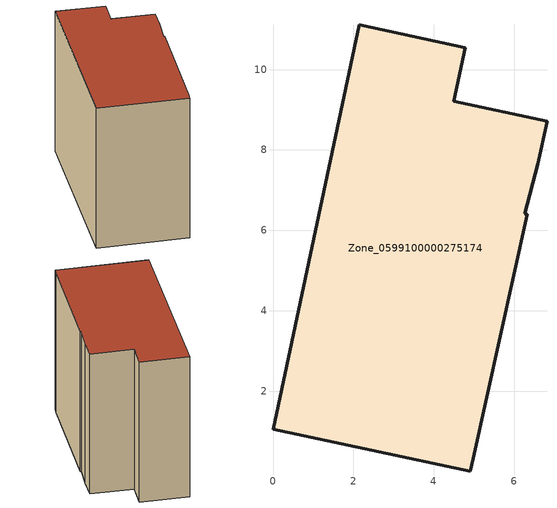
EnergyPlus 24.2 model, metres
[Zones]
Zone_0599100000275174
 floor ground (C_G): 6.59,7.65 6.26,6.41 6.32,6.39 4.99,0.33 4.91,0.01 0,1.05 2.15,11.11 4.79,10.54 4.5,9.21 6.82,8.71 z0
 wall outside (C_F): 4.5,9.21 4.79,10.54 2.15,11.11 0,1.05 4.91,0.01 4.99,0.33 6.32,6.39 6.26,6.41 6.59,7.65 6.82,8.71 4.5,9.21 z0:8.46
 roof outside (C_R): 6.59,7.65 6.82,8.71 4.5,9.21 4.79,10.54 2.15,11.11 0,1.05 4.91,0.01 4.99,0.33 6.32,6.39 6.26,6.41 z8.46
[BUILDING]
Pand.0599100000275174: North Axis=0; Terrain=City; Loads Convergence Tolerance Value=0.04; Temperature Convergence Tolerance Value=0.4; Solar Distribution=FullExterior; Maximum Number of Warmup Days=25; Minimum Number of Warmup Days=1
[Site:Location]
Rotterdam.The.Hague.AP_ZH_NLD Design_Conditions: Latitude=51.96; Longitude=4.45; Time Zone=1; Elevation=-4.5
[SITE:GROUNDTEMPERATURE:BUILDINGSURFACE]
18, 18, 18, 18, 18, 18, 18, 18, 18, 18, 18, 18
[MATERIAL] Thermal Absorptance=0.9; Solar Absorptance=0.7; Visible Absorptance=0.7
Name | Roughness | Thickness | Conductivity | Density | Specific Heat
G.TC.1975-1991 | MediumSmooth | 0.15 | 0.288461 | 540 | 1210
F.TC.1975-1991 | Rough | 0.3 | 0.230769 | 1920 | 840
R.TC.1975-1991 | MediumRough | 0.2 | 0.153846 | 1500 | 1000
[CONSTRUCTION]
C_G: G.TC.1975-1991
C_F: F.TC.1975-1991
C_R: R.TC.1975-1991
[ZONE]
Zone_0599100000275174: Type=1; Multiplier=1; Ceiling Height=Autocalculate; Volume=Autocalculate; Floor Area=autocalculate; Part of Total Floor Area=Yes
[ZONEINFILTRATION:DESIGNFLOWRATE]
Infil_Zone_0599100000275174: Zone or ZoneList or Space or SpaceList=Zone_0599100000275174; Schedule=AlwaysOn; Design Flow Rate Calculation Method=Flow/Area; Flow Rate per Floor Area=0.003; Constant Term Coefficient=1; Temperature Term Coefficient=0; Velocity Term Coefficient=0; Velocity Squared Term Coefficient=0
[HVACTEMPLATE:ZONE:IDEALLOADSAIRSYSTEM]
Zone_0599100000275174: Maximum Heating Supply Air Temperature=50; Minimum Cooling Supply Air Temperature=13; Maximum Heating Supply Air Humidity Ratio=0.0156; Minimum Cooling Supply Air Humidity Ratio=0.0077; Heating Limit=NoLimit; Cooling Limit=NoLimit; Dehumidification Control Type=ConstantSensibleHeatRatio; Cooling Sensible Heat Ratio=0.7; Dehumidification Setpoint=60; Humidification Control Type=None; Humidification Setpoint=30; Outdoor Air Method=None; Outdoor Air Flow Rate per Person=0.00944; Outdoor Air Flow Rate per Zone Floor Area=0; Outdoor Air Flow Rate per Zone=0; Demand Controlled Ventilation Type=None; Outdoor Air Economizer Type=NoEconomizer; Heat Recovery Type=None; Sensible Heat Recovery Effectiveness=0.7; Latent Heat Recovery Effectiveness=0.65
[ZONECONTROL:THERMOSTAT]
ThermostatControl_Zone_0599100000275174: Zone or ZoneList=Zone_0599100000275174; Control Type Schedule=DualSetpointControlType; Control 1=Thermostat_Zone_0599100000275174; Temperature Difference Between Cutout And Setpoint=0
[THERMOSTATSETPOINT:DUALSETPOINT]
Thermostat_Zone_0599100000275174: Heating Setpoint Temperature Schedule=HeatingSetpoint_Zone_0599100000275174; Cooling Setpoint Temperature Schedule=CoolingSetpoint_Zone_0599100000275174
[SCHEDULE:COMPACT]
HeatingSetpoint_Zone_0599100000275174: Through: 12/31, For: AllDays, Until: 24:00, 21
CoolingSetpoint_Zone_0599100000275174: Through: 12/31, For: AllDays, Until: 24:00, 24
DualSetpointControlType: Through: 12/31, For: AllDays, Until: 24:00, 4
AlwaysOn: Through: 12/31, For: AllDays, Until: 24:00, 1
